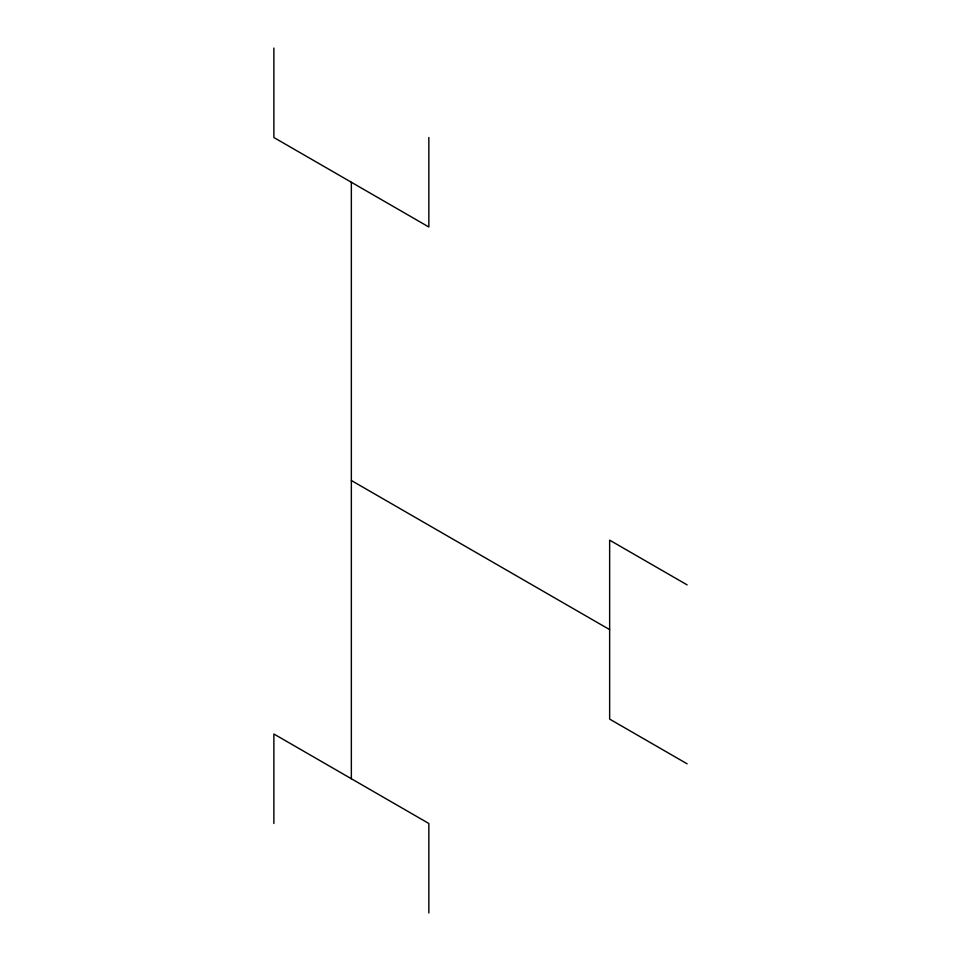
<?xml version="1.0" encoding="UTF-8"?>
<svg xmlns="http://www.w3.org/2000/svg" width="961" height="961" viewBox="0 0 961 961"><rect width="100%" height="100%" fill="white"/><g stroke="black" fill="none" stroke-linecap="round" stroke-linejoin="round"><path stroke-width="1.44" d="M687.127 584.889L609.646 540.154L609.646 719.092L687.127 763.827M351.354 480.5L609.646 629.623M428.846 137.519L428.846 227L273.873 137.519L273.873 48.05M428.846 912.95L428.846 823.481L273.873 734L273.873 823.481M351.354 182.254L351.354 778.746"/></g></svg>
